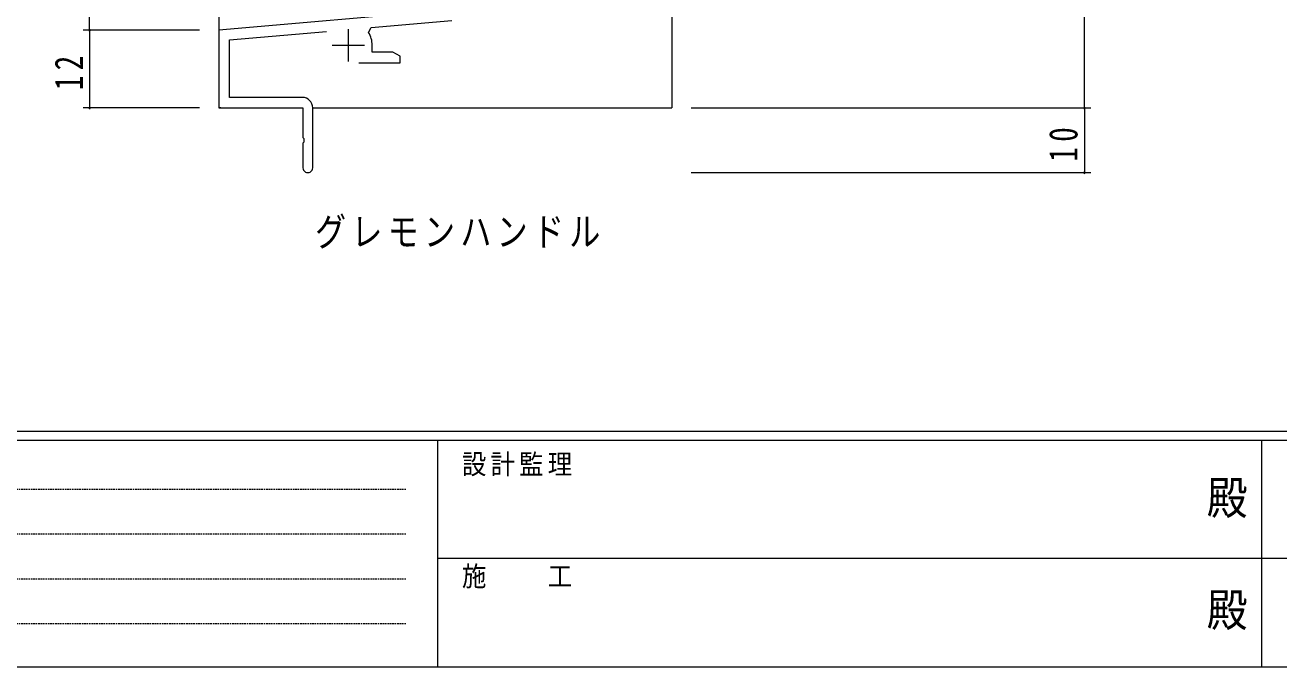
# Model space of a CAD drawing. Units: millimetres on the paper. Extents: x -397 to 397, y -282 to 282.
# Drawn here: x -200.1 to -6.2, y -282.1 to -182.9 of the extents above; entities that cross this region are included whole.
import ezdxf
from ezdxf.enums import TextEntityAlignment as Align

# ---------------------------------------------------------------- set-up
doc = ezdxf.new("R2010")
doc.units = ezdxf.units.MM
doc.linetypes.add('USER1', pattern=[0.375, 0.25, -0.125])
for name, color, linetype, lineweight in [('0-1_YKK_ZWAK', 7, 'Continuous', 18), ('0-3_YKK_11', 7, 'Continuous', 18), ('0-4_YKK_12', 2, 'Continuous', 18), ('0-7_YKK_D', 6, 'Continuous', 18)]:
    doc.layers.add(name, color=color, linetype=linetype, lineweight=lineweight)
doc.layers.add('0-2_USER1', color=7, linetype='Continuous')
doc.styles.add('ＭＳ ゴシック', font='')
doc.styles.get('ＭＳ ゴシック').set_extended_font_data('MS Gothic')

msp = doc.modelspace()

# ---------------------------------------------------------------- linework, layer by layer
at = {"layer": '0-1_YKK_ZWAK'}
for p, q in [((376.092, -245.688), (-393.908, -245.688)), ((338.292, -247.088), (-393.908, -247.088)), ((-136.308, -247.088), (-136.308, -282.088)), ((-8.908, -247.088), (-8.908, -282.088)), ((-136.308, -265.287), (-7.508, -265.287)), ((-7.508, -265.287), (121.292, -265.287)), ((-393.908, -282.088), (338.292, -282.088))]:
    msp.add_line(p, q, dxfattribs=at)
at = {"layer": '0-1_YKK_ZWAK', "linetype": 'USER1'}
for p, q in [((-389.31, -254.6), (-141.117, -254.6)), ((-389.31, -261.529), (-141.117, -261.529)), ((-389.31, -268.457), (-141.117, -268.457)), ((-389.31, -275.386), (-141.117, -275.386))]:
    msp.add_line(p, q, dxfattribs=at)
at = {"layer": '0-3_YKK_11'}
for p, q in [((-134.492, -180.572), (-170.108, -183.688)), ((-146.589, -183.266), (-134.122, -182.175)), ((-170.108, -183.688), (-170.108, -195.688)), ((-168.478, -185.181), (-153.478, -183.869)), ((-150.108, -183.488), (-150.108, -188.488)), ((-146.969, -184.029), (-146.589, -183.266)), ((-168.478, -194.058), (-168.478, -185.181)), ((-152.608, -185.988), (-147.608, -185.988)), ((-142.108, -187.688), (-143.199, -187.058)), ((-170.108, -195.688), (-157.108, -195.688)), ((-157.208, -194.058), (-168.478, -194.058)), ((-157.108, -195.688), (-157.108, -200.229)), ((-155.608, -204.938), (-155.608, -195.658))]:
    msp.add_line(p, q, dxfattribs=at)
for points in [[(-143.199, -187.058), (-146.408, -187.058), (-146.408, -185.988)], [(-148.458, -188.688), (-142.108, -188.688), (-142.108, -187.688)], [(-157.108, -200.229), (-156.988, -200.413), (-156.988, -200.963), (-157.108, -201.146), (-157.108, -204.938)]]:
    msp.add_lwpolyline(points, dxfattribs=at)
for centre, radius, start, end in [((-150.108, -185.988), 3.7, 0, 31.96331), ((-157.208, -195.658), 1.6, 0.00001, 89.99999), ((-156.358, -204.938), 0.75, 179.99999, 0.00001)]:
    msp.add_arc(centre, radius, start, end, dxfattribs=at)
at = {"layer": '0-4_YKK_12'}
for p, q in [((-170.108, 1.312), (-170.108, -195.688)), ((-100.108, -134.202), (-100.108, -195.688)), ((-169.808, -195.688), (-170.108, -195.688)), ((-169.808, -195.688), (-170.108, -195.688)), ((-170.108, -195.688), (-157.408, -195.688)), ((-170.108, -195.688), (-157.408, -195.688)), ((-155.608, -195.688), (-100.108, -195.688))]:
    msp.add_line(p, q, dxfattribs=at)
at = {"layer": '0-7_YKK_D'}
for p, q in [((-36.308, -195.688), (-36.308, -140.688)), ((-190.108, -183.688), (-190.108, -170.688)), ((-173.108, -183.688), (-191.108, -183.688)), ((-173.108, -183.688), (-191.108, -183.688)), ((-190.108, -183.688), (-190.108, -195.688)), ((-173.108, -195.688), (-191.108, -195.688)), ((-97.108, -195.688), (-35.308, -195.688)), ((-97.108, -195.688), (-35.308, -195.688)), ((-36.308, -195.688), (-36.308, -205.688)), ((-97.108, -205.688), (-35.308, -205.688))]:
    msp.add_line(p, q, dxfattribs=at)
for centre, start, end in [((-190.108, -183.688), 90, 270), ((-190.108, -183.688), 90, 270), ((-190.108, -183.688), 270, 90), ((-190.108, -183.688), 270, 90), ((-190.108, -195.688), 90, 270), ((-190.108, -195.688), 270, 90), ((-36.308, -195.688), 90, 270), ((-36.308, -195.688), 90, 270), ((-36.308, -195.688), 270, 90), ((-36.308, -195.688), 270, 90), ((-36.308, -205.688), 90, 270), ((-36.308, -205.688), 270, 90)]:
    msp.add_arc(centre, 0.106, start, end, dxfattribs=at)

# ---------------------------------------------------------------- texts
at = {"layer": '0-1_YKK_ZWAK', "style": 'ＭＳ ゴシック', "width": 0.9}
for p in [(-17.39, -260.044), (-17.39, -277.365)]:
    msp.add_text('殿', height=5.132, dxfattribs=at).set_placement(p, align=Align.BOTTOM_LEFT)
at = {"layer": '0-1_YKK_ZWAK', "char_height": 3.079, "attachment_point": 7, "style": 'ＭＳ ゴシック'}
for s, insert in [('\\T1.17;\\W0.9;設計監理', (-132.539, -252.62)), ('\\T1.17;\\W0.9;施\u3000\u3000工', (-132.539, -269.942))]:
    msp.add_mtext(s, dxfattribs=dict(at, insert=insert))
at = {"layer": '0-2_USER1', "insert": (-155.252, -217.431), "char_height": 4.399, "attachment_point": 7, "style": 'ＭＳ ゴシック'}
msp.add_mtext('\\T1.17;\\W0.8;グレモンハンドル', dxfattribs=at)
at = {"layer": '0-7_YKK_D', "color": 7, "char_height": 4.399, "attachment_point": 7, "rotation": 90, "style": 'ＭＳ ゴシック'}
for s, insert in [('\\T1.37;\\W0.75;12', (-191.108, -192.94)), ('\\T1.37;\\W0.75;10', (-37.308, -203.989))]:
    msp.add_mtext(s, dxfattribs=dict(at, insert=insert))

doc.saveas('drawing.dxf')
